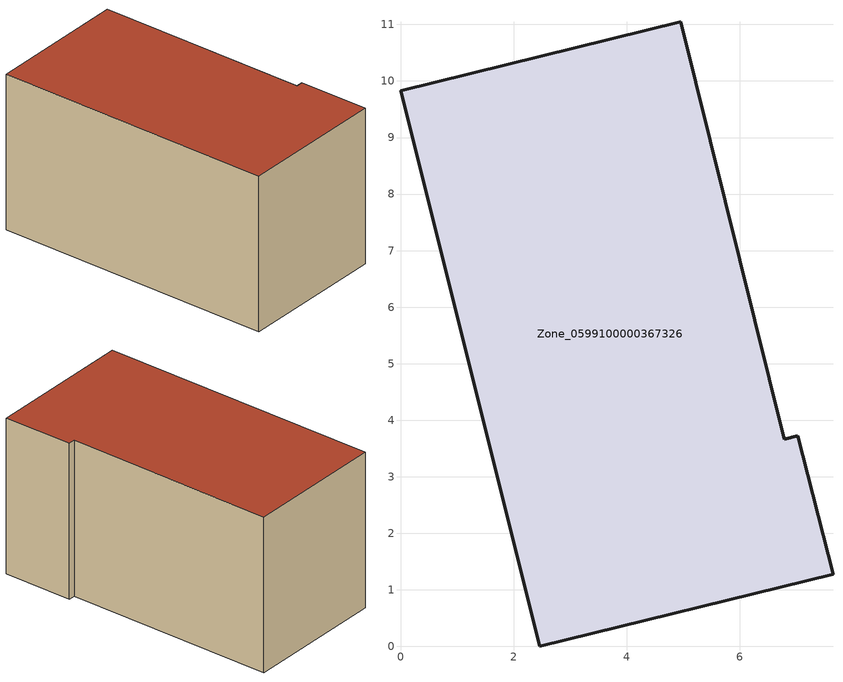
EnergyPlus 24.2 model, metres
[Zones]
Zone_0599100000367326
 floor ground (C_G): 2.46,0 0,9.82 4.95,11.05 6.79,3.66 7.03,3.72 7.65,1.28 z0
 wall outside (C_F): 2.46,0 7.65,1.28 7.03,3.72 6.79,3.66 4.95,11.05 0,9.82 2.46,0 z0:5.69
 roof outside (C_R): 0,9.82 2.46,0 7.65,1.28 7.03,3.72 6.79,3.66 4.95,11.05 z5.69
[BUILDING]
Pand.0599100000367326: North Axis=0; Terrain=City; Loads Convergence Tolerance Value=0.04; Temperature Convergence Tolerance Value=0.4; Solar Distribution=FullExterior; Maximum Number of Warmup Days=25; Minimum Number of Warmup Days=1
[Site:Location]
Rotterdam.The.Hague.AP_ZH_NLD Design_Conditions: Latitude=51.96; Longitude=4.45; Time Zone=1; Elevation=-4.5
[SITE:GROUNDTEMPERATURE:BUILDINGSURFACE]
18, 18, 18, 18, 18, 18, 18, 18, 18, 18, 18, 18
[MATERIAL] Thermal Absorptance=0.9; Solar Absorptance=0.7; Visible Absorptance=0.7
Name | Roughness | Thickness | Conductivity | Density | Specific Heat
G.TI.1992-2005 | MediumSmooth | 0.15 | 0.06 | 540 | 1210
F.TI.1992-2005 | Rough | 0.3 | 0.12 | 1920 | 840
R.TI.1992-2005 | MediumRough | 0.2 | 0.08 | 1500 | 1000
[CONSTRUCTION]
C_G: G.TI.1992-2005
C_F: F.TI.1992-2005
C_R: R.TI.1992-2005
[ZONE]
Zone_0599100000367326: Type=1; Multiplier=1; Ceiling Height=Autocalculate; Volume=Autocalculate; Floor Area=autocalculate; Part of Total Floor Area=Yes
[ZONEINFILTRATION:DESIGNFLOWRATE]
Infil_Zone_0599100000367326: Zone or ZoneList or Space or SpaceList=Zone_0599100000367326; Schedule=AlwaysOn; Design Flow Rate Calculation Method=Flow/Area; Flow Rate per Floor Area=0.0015; Constant Term Coefficient=1; Temperature Term Coefficient=0; Velocity Term Coefficient=0; Velocity Squared Term Coefficient=0
[HVACTEMPLATE:ZONE:IDEALLOADSAIRSYSTEM]
Zone_0599100000367326: Maximum Heating Supply Air Temperature=50; Minimum Cooling Supply Air Temperature=13; Maximum Heating Supply Air Humidity Ratio=0.0156; Minimum Cooling Supply Air Humidity Ratio=0.0077; Heating Limit=NoLimit; Cooling Limit=NoLimit; Dehumidification Control Type=ConstantSensibleHeatRatio; Cooling Sensible Heat Ratio=0.7; Dehumidification Setpoint=60; Humidification Control Type=None; Humidification Setpoint=30; Outdoor Air Method=None; Outdoor Air Flow Rate per Person=0.00944; Outdoor Air Flow Rate per Zone Floor Area=0; Outdoor Air Flow Rate per Zone=0; Demand Controlled Ventilation Type=None; Outdoor Air Economizer Type=NoEconomizer; Heat Recovery Type=None; Sensible Heat Recovery Effectiveness=0.7; Latent Heat Recovery Effectiveness=0.65
[ZONECONTROL:THERMOSTAT]
ThermostatControl_Zone_0599100000367326: Zone or ZoneList=Zone_0599100000367326; Control Type Schedule=DualSetpointControlType; Control 1=Thermostat_Zone_0599100000367326; Temperature Difference Between Cutout And Setpoint=0
[THERMOSTATSETPOINT:DUALSETPOINT]
Thermostat_Zone_0599100000367326: Heating Setpoint Temperature Schedule=HeatingSetpoint_Zone_0599100000367326; Cooling Setpoint Temperature Schedule=CoolingSetpoint_Zone_0599100000367326
[SCHEDULE:COMPACT]
HeatingSetpoint_Zone_0599100000367326: Through: 12/31, For: AllDays, Until: 24:00, 21
CoolingSetpoint_Zone_0599100000367326: Through: 12/31, For: AllDays, Until: 24:00, 24
DualSetpointControlType: Through: 12/31, For: AllDays, Until: 24:00, 4
AlwaysOn: Through: 12/31, For: AllDays, Until: 24:00, 1
